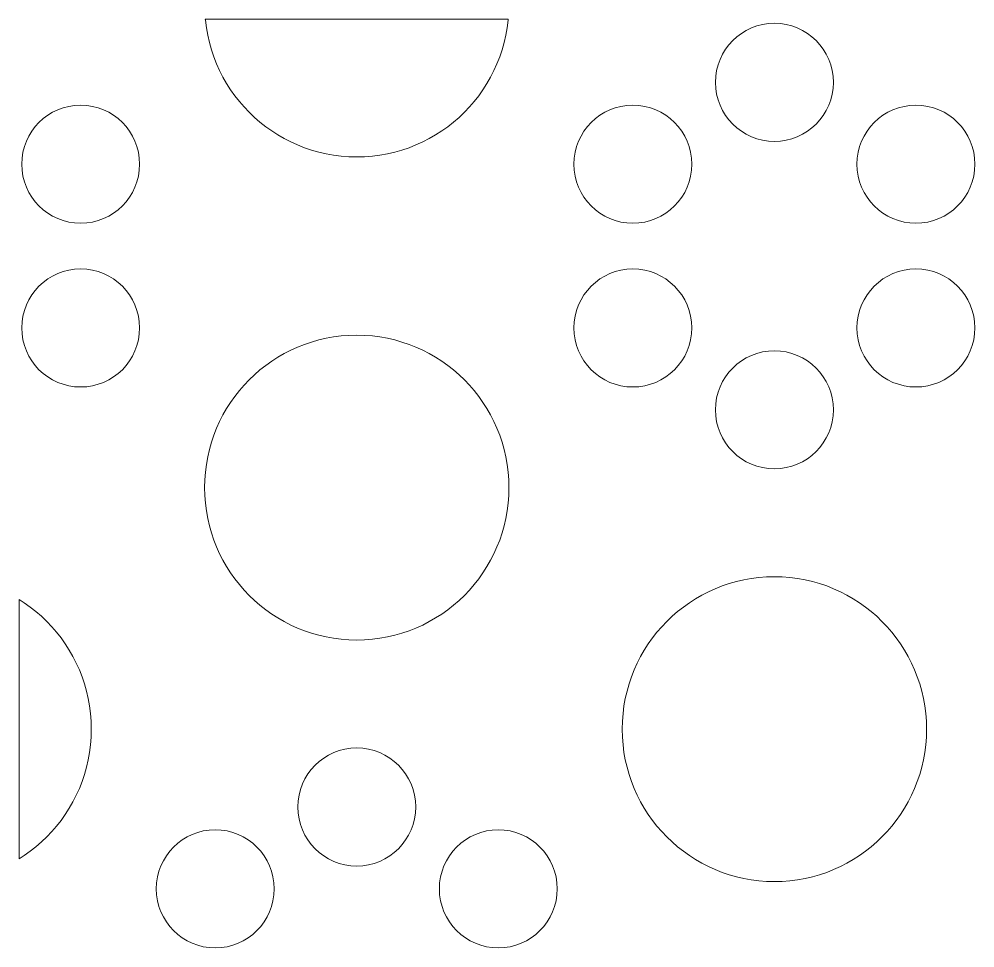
# Model space of a CAD drawing. Header units: millimetres. Extents: x -1200 to 1200, y -590 to 590.
# Drawn here: x -1200 to -905.4, y 303.7 to 590 of the extents above; entities that cross this region are included whole.
import ezdxf

# ---------------------------------------------------------------- set-up
doc = ezdxf.new("R2010")
doc.units = ezdxf.units.MM
doc.header["$MEASUREMENT"] = 0
doc.layers.add('Layer 1', color=7, linetype='Continuous')

msp = doc.modelspace()

# ---------------------------------------------------------------- linework, layer by layer
at = {"layer": 'Layer 1', "color": 250, "lineweight": 20}
for points, knots in [([(-1142.6484, 589.9734), (-1142.6484, 589.9734), (-1049.2668, 589.9734), (-1049.2668, 589.9734), (-1049.2668, 589.9734), (-1049.2904, 589.6617), (-1049.2904, 589.6617), (-1049.2904, 589.6617), (-1049.5896, 587.3118), (-1049.5896, 587.3118), (-1049.5896, 587.3118), (-1050.0044, 584.9982), (-1050.0044, 584.9982), (-1050.0044, 584.9982), (-1050.5253, 582.7281), (-1050.5253, 582.7281), (-1050.5253, 582.7281), (-1051.1571, 580.5015), (-1051.1571, 580.5015), (-1051.1571, 580.5015), (-1051.8951, 578.3232), (-1051.8951, 578.3232), (-1051.8951, 578.3232), (-1052.7344, 576.1907), (-1052.7344, 576.1907), (-1052.7344, 576.1907), (-1053.6724, 574.1113), (-1053.6724, 574.1113), (-1053.6724, 574.1113), (-1054.7093, 572.0875), (-1054.7093, 572.0875), (-1054.7093, 572.0875), (-1055.8357, 570.1193), (-1055.8357, 570.1193), (-1055.8357, 570.1193), (-1057.0583, 568.2139), (-1057.0583, 568.2139), (-1057.0583, 568.2139), (-1058.3655, 566.3712), (-1058.3655, 566.3712), (-1058.3655, 566.3712), (-1059.7593, 564.5961), (-1059.7593, 564.5961), (-1059.7593, 564.5961), (-1061.2352, 562.8911), (-1061.2352, 562.8911), (-1061.2352, 562.8911), (-1062.7883, 561.2561), (-1062.7883, 561.2561), (-1062.7883, 561.2561), (-1064.421, 559.6985), (-1064.421, 559.6985), (-1064.421, 559.6985), (-1066.1236, 558.2229), (-1066.1236, 558.2229), (-1066.1236, 558.2229), (-1067.8961, 556.8271), (-1067.8961, 556.8271), (-1067.8961, 556.8271), (-1069.7386, 555.5156), (-1069.7386, 555.5156), (-1069.7386, 555.5156), (-1071.6413, 554.2936), (-1071.6413, 554.2936), (-1071.6413, 554.2936), (-1073.6044, 553.1611), (-1073.6044, 553.1611), (-1073.6044, 553.1611), (-1075.6277, 552.1226), (-1075.6277, 552.1226), (-1075.6277, 552.1226), (-1077.7041, 551.1855), (-1077.7041, 551.1855), (-1077.7041, 551.1855), (-1079.8313, 550.3426), (-1079.8313, 550.3426), (-1079.8313, 550.3426), (-1082.0111, 549.606), (-1082.0111, 549.606), (-1082.0111, 549.606), (-1084.2323, 548.9757), (-1084.2323, 548.9757), (-1084.2323, 548.9757), (-1086.4969, 548.4493), (-1086.4969, 548.4493), (-1086.4969, 548.4493), (-1088.8071, 548.0364), (-1088.8071, 548.0364), (-1088.8071, 548.0364), (-1091.156, 547.737), (-1091.156, 547.737), (-1091.156, 547.737), (-1093.5387, 547.5581), (-1093.5387, 547.5581), (-1093.5387, 547.5581), (-1095.96, 547.4977), (-1095.96, 547.4977), (-1095.96, 547.4977), (-1098.3787, 547.5581), (-1098.3787, 547.5581), (-1098.3787, 547.5581), (-1100.7615, 547.737), (-1100.7615, 547.737), (-1100.7615, 547.737), (-1103.1103, 548.0364), (-1103.1103, 548.0364), (-1103.1103, 548.0364), (-1105.4184, 548.4493), (-1105.4184, 548.4493), (-1105.4184, 548.4493), (-1107.6851, 548.9757), (-1107.6851, 548.9757), (-1107.6851, 548.9757), (-1109.9063, 549.606), (-1109.9063, 549.606), (-1109.9063, 549.606), (-1112.0866, 550.3426), (-1112.0866, 550.3426), (-1112.0866, 550.3426), (-1114.2134, 551.1855), (-1114.2134, 551.1855), (-1114.2134, 551.1855), (-1116.2921, 552.1226), (-1116.2921, 552.1226), (-1116.2921, 552.1226), (-1118.3131, 553.1611), (-1118.3131, 553.1611), (-1118.3131, 553.1611), (-1120.2763, 554.2936), (-1120.2763, 554.2936), (-1120.2763, 554.2936), (-1122.1789, 555.5156), (-1122.1789, 555.5156), (-1122.1789, 555.5156), (-1124.0213, 556.8271), (-1124.0213, 556.8271), (-1124.0213, 556.8271), (-1125.794, 558.2229), (-1125.794, 558.2229), (-1125.794, 558.2229), (-1127.4965, 559.6985), (-1127.4965, 559.6985), (-1127.4965, 559.6985), (-1129.1292, 561.2561), (-1129.1292, 561.2561), (-1129.1292, 561.2561), (-1130.6822, 562.8911), (-1130.6822, 562.8911), (-1130.6822, 562.8911), (-1132.1559, 564.5961), (-1132.1559, 564.5961), (-1132.1559, 564.5961), (-1133.5521, 566.3712), (-1133.5521, 566.3712), (-1133.5521, 566.3712), (-1134.8591, 568.2139), (-1134.8591, 568.2139), (-1134.8591, 568.2139), (-1136.0819, 570.1193), (-1136.0819, 570.1193), (-1136.0819, 570.1193), (-1137.208, 572.0875), (-1137.208, 572.0875), (-1137.208, 572.0875), (-1138.245, 574.1113), (-1138.245, 574.1113), (-1138.245, 574.1113), (-1139.1856, 576.1907), (-1139.1856, 576.1907), (-1139.1856, 576.1907), (-1140.0223, 578.3232), (-1140.0223, 578.3232), (-1140.0223, 578.3232), (-1140.7604, 580.5015), (-1140.7604, 580.5015), (-1140.7604, 580.5015), (-1141.3922, 582.7281), (-1141.3922, 582.7281), (-1141.3922, 582.7281), (-1141.9132, 584.9982), (-1141.9132, 584.9982), (-1141.9132, 584.9982), (-1142.3279, 587.3118), (-1142.3279, 587.3118), (-1142.3279, 587.3118), (-1142.6245, 589.6617), (-1142.6245, 589.6617), (-1142.6245, 589.6617), (-1142.6484, 589.9734), (-1142.6484, 589.9734)], [0, 0, 0, 0, 0.01587302, 0.01587302, 0.01587302, 0.03174603, 0.03174603, 0.03174603, 0.04761905, 0.04761905, 0.04761905, 0.06349206, 0.06349206, 0.06349206, 0.07936508, 0.07936508, 0.07936508, 0.0952381, 0.0952381, 0.0952381, 0.11111111, 0.11111111, 0.11111111, 0.12698413, 0.12698413, 0.12698413, 0.14285714, 0.14285714, 0.14285714, 0.15873016, 0.15873016, 0.15873016, 0.17460317, 0.17460317, 0.17460317, 0.19047619, 0.19047619, 0.19047619, 0.20634921, 0.20634921, 0.20634921, 0.22222222, 0.22222222, 0.22222222, 0.23809524, 0.23809524, 0.23809524, 0.25396825, 0.25396825, 0.25396825, 0.26984127, 0.26984127, 0.26984127, 0.28571429, 0.28571429, 0.28571429, 0.3015873, 0.3015873, 0.3015873, 0.31746032, 0.31746032, 0.31746032, 0.33333333, 0.33333333, 0.33333333, 0.34920635, 0.34920635, 0.34920635, 0.36507937, 0.36507937, 0.36507937, 0.38095238, 0.38095238, 0.38095238, 0.3968254, 0.3968254, 0.3968254, 0.41269841, 0.41269841, 0.41269841, 0.42857143, 0.42857143, 0.42857143, 0.44444444, 0.44444444, 0.44444444, 0.46031746, 0.46031746, 0.46031746, 0.47619048, 0.47619048, 0.47619048, 0.49206349, 0.49206349, 0.49206349, 0.50793651, 0.50793651, 0.50793651, 0.52380952, 0.52380952, 0.52380952, 0.53968254, 0.53968254, 0.53968254, 0.55555556, 0.55555556, 0.55555556, 0.57142857, 0.57142857, 0.57142857, 0.58730159, 0.58730159, 0.58730159, 0.6031746, 0.6031746, 0.6031746, 0.61904762, 0.61904762, 0.61904762, 0.63492063, 0.63492063, 0.63492063, 0.65079365, 0.65079365, 0.65079365, 0.66666667, 0.66666667, 0.66666667, 0.68253968, 0.68253968, 0.68253968, 0.6984127, 0.6984127, 0.6984127, 0.71428571, 0.71428571, 0.71428571, 0.73015873, 0.73015873, 0.73015873, 0.74603175, 0.74603175, 0.74603175, 0.76190476, 0.76190476, 0.76190476, 0.77777778, 0.77777778, 0.77777778, 0.79365079, 0.79365079, 0.79365079, 0.80952381, 0.80952381, 0.80952381, 0.82539683, 0.82539683, 0.82539683, 0.84126984, 0.84126984, 0.84126984, 0.85714286, 0.85714286, 0.85714286, 0.87301587, 0.87301587, 0.87301587, 0.88888889, 0.88888889, 0.88888889, 0.9047619, 0.9047619, 0.9047619, 0.92063492, 0.92063492, 0.92063492, 0.93650794, 0.93650794, 0.93650794, 0.95238095, 0.95238095, 0.95238095, 0.96825397, 0.96825397, 0.96825397, 0.98412698, 0.98412698, 0.98412698, 1, 1, 1, 1]), ([(-985.3782, 570.4911), (-985.3782, 580.5401), (-977.2438, 588.6884), (-967.2067, 588.6884), (-957.1744, 588.6884), (-949.0352, 580.5401), (-949.0352, 570.4911), (-949.0352, 560.4447), (-957.1744, 552.2939), (-967.2067, 552.2939), (-977.2438, 552.2939), (-985.3782, 560.4447), (-985.3782, 570.4911)], [0, 0, 0, 0, 0.25, 0.25, 0.25, 0.5, 0.5, 0.5, 0.75, 0.75, 0.75, 1, 1, 1, 1]), ([(-1199.2443, 545.2591), (-1199.2443, 555.3104), (-1191.1051, 563.4609), (-1181.0728, 563.4609), (-1171.0406, 563.4609), (-1162.9013, 555.3104), (-1162.9013, 545.2591), (-1162.9013, 535.2125), (-1171.0406, 527.0668), (-1181.0728, 527.0668), (-1191.1051, 527.0668), (-1199.2443, 535.2125), (-1199.2443, 545.2591)], [0, 0, 0, 0, 0.25, 0.25, 0.25, 0.5, 0.5, 0.5, 0.75, 0.75, 0.75, 1, 1, 1, 1]), ([(-1029.0163, 545.2591), (-1029.0163, 555.3104), (-1020.8795, 563.4609), (-1010.8446, 563.4609), (-1000.8124, 563.4609), (-992.6733, 555.3104), (-992.6733, 545.2591), (-992.6733, 535.2125), (-1000.8124, 527.0668), (-1010.8446, 527.0668), (-1020.8795, 527.0668), (-1029.0163, 535.2125), (-1029.0163, 545.2591)], [0, 0, 0, 0, 0.25, 0.25, 0.25, 0.5, 0.5, 0.5, 0.75, 0.75, 0.75, 1, 1, 1, 1]), ([(-941.7401, 545.2591), (-941.7401, 555.3104), (-933.6058, 563.4609), (-923.5687, 563.4609), (-913.5364, 563.4609), (-905.3973, 555.3104), (-905.3973, 545.2591), (-905.3973, 535.2125), (-913.5364, 527.0668), (-923.5687, 527.0668), (-933.6058, 527.0668), (-941.7401, 535.2125), (-941.7401, 545.2591)], [0, 0, 0, 0, 0.25, 0.25, 0.25, 0.5, 0.5, 0.5, 0.75, 0.75, 0.75, 1, 1, 1, 1]), ([(-1199.2443, 494.802), (-1199.2443, 504.8509), (-1191.1051, 512.9991), (-1181.0728, 512.9991), (-1171.0406, 512.9991), (-1162.9013, 504.8509), (-1162.9013, 494.802), (-1162.9013, 484.7555), (-1171.0406, 476.6048), (-1181.0728, 476.6048), (-1191.1051, 476.6048), (-1199.2443, 484.7555), (-1199.2443, 494.802)], [0, 0, 0, 0, 0.25, 0.25, 0.25, 0.5, 0.5, 0.5, 0.75, 0.75, 0.75, 1, 1, 1, 1]), ([(-1029.0163, 494.802), (-1029.0163, 504.8509), (-1020.8795, 512.9991), (-1010.8446, 512.9991), (-1000.8124, 512.9991), (-992.6733, 504.8509), (-992.6733, 494.802), (-992.6733, 484.7555), (-1000.8124, 476.6048), (-1010.8446, 476.6048), (-1020.8795, 476.6048), (-1029.0163, 484.7555), (-1029.0163, 494.802)], [0, 0, 0, 0, 0.25, 0.25, 0.25, 0.5, 0.5, 0.5, 0.75, 0.75, 0.75, 1, 1, 1, 1]), ([(-941.7401, 494.802), (-941.7401, 504.8509), (-933.6058, 512.9991), (-923.5687, 512.9991), (-913.5364, 512.9991), (-905.3973, 504.8509), (-905.3973, 494.802), (-905.3973, 484.7555), (-913.5364, 476.6048), (-923.5687, 476.6048), (-933.6058, 476.6048), (-941.7401, 484.7555), (-941.7401, 494.802)], [0, 0, 0, 0, 0.25, 0.25, 0.25, 0.5, 0.5, 0.5, 0.75, 0.75, 0.75, 1, 1, 1, 1]), ([(-1142.8681, 445.5935), (-1142.8681, 445.5935), (-1142.8078, 448.0158), (-1142.8078, 448.0158), (-1142.8078, 448.0158), (-1142.6245, 450.4018), (-1142.6245, 450.4018), (-1142.6245, 450.4018), (-1142.3279, 452.7516), (-1142.3279, 452.7516), (-1142.3279, 452.7516), (-1141.9132, 455.0652), (-1141.9132, 455.0652), (-1141.9132, 455.0652), (-1141.3922, 457.3351), (-1141.3922, 457.3351), (-1141.3922, 457.3351), (-1140.7604, 459.5595), (-1140.7604, 459.5595), (-1140.7604, 459.5595), (-1140.0223, 461.7427), (-1140.0223, 461.7427), (-1140.0223, 461.7427), (-1139.1856, 463.8729), (-1139.1856, 463.8729), (-1139.1856, 463.8729), (-1138.245, 465.9497), (-1138.245, 465.9497), (-1138.245, 465.9497), (-1137.208, 467.9783), (-1137.208, 467.9783), (-1137.208, 467.9783), (-1136.0819, 469.9441), (-1136.0819, 469.9441), (-1136.0819, 469.9441), (-1134.8591, 471.8495), (-1134.8591, 471.8495), (-1134.8591, 471.8495), (-1133.5521, 473.6923), (-1133.5521, 473.6923), (-1133.5521, 473.6923), (-1132.1559, 475.4698), (-1132.1559, 475.4698), (-1132.1559, 475.4698), (-1130.6822, 477.1746), (-1130.6822, 477.1746), (-1130.6822, 477.1746), (-1129.1292, 478.8097), (-1129.1292, 478.8097), (-1129.1292, 478.8097), (-1127.4965, 480.3625), (-1127.4965, 480.3625), (-1127.4965, 480.3625), (-1125.794, 481.8406), (-1125.794, 481.8406), (-1125.794, 481.8406), (-1124.0213, 483.2388), (-1124.0213, 483.2388), (-1124.0213, 483.2388), (-1122.1789, 484.5477), (-1122.1789, 484.5477), (-1122.1789, 484.5477), (-1120.2763, 485.7722), (-1120.2763, 485.7722), (-1120.2763, 485.7722), (-1118.3131, 486.9023), (-1118.3131, 486.9023), (-1118.3131, 486.9023), (-1116.2921, 487.9384), (-1116.2921, 487.9384), (-1116.2921, 487.9384), (-1114.2134, 488.8803), (-1114.2134, 488.8803), (-1114.2134, 488.8803), (-1112.0866, 489.7184), (-1112.0866, 489.7184), (-1112.0866, 489.7184), (-1109.9063, 490.4573), (-1109.9063, 490.4573), (-1109.9063, 490.4573), (-1107.6851, 491.0901), (-1107.6851, 491.0901), (-1107.6851, 491.0901), (-1105.4184, 491.6117), (-1105.4184, 491.6117), (-1105.4184, 491.6117), (-1103.1103, 492.0271), (-1103.1103, 492.0271), (-1103.1103, 492.0271), (-1100.7615, 492.3241), (-1100.7615, 492.3241), (-1100.7615, 492.3241), (-1098.3787, 492.5077), (-1098.3787, 492.5077), (-1098.3787, 492.5077), (-1095.96, 492.5681), (-1095.96, 492.5681), (-1095.96, 492.5681), (-1093.5387, 492.5077), (-1093.5387, 492.5077), (-1093.5387, 492.5077), (-1091.156, 492.3241), (-1091.156, 492.3241), (-1091.156, 492.3241), (-1088.8071, 492.0271), (-1088.8071, 492.0271), (-1088.8071, 492.0271), (-1086.4969, 491.6117), (-1086.4969, 491.6117), (-1086.4969, 491.6117), (-1084.2323, 491.0901), (-1084.2323, 491.0901), (-1084.2323, 491.0901), (-1082.0111, 490.4573), (-1082.0111, 490.4573), (-1082.0111, 490.4573), (-1079.8313, 489.7184), (-1079.8313, 489.7184), (-1079.8313, 489.7184), (-1077.7041, 488.8803), (-1077.7041, 488.8803), (-1077.7041, 488.8803), (-1075.6277, 487.9384), (-1075.6277, 487.9384), (-1075.6277, 487.9384), (-1073.6044, 486.9023), (-1073.6044, 486.9023), (-1073.6044, 486.9023), (-1071.6413, 485.7722), (-1071.6413, 485.7722), (-1071.6413, 485.7722), (-1069.7386, 484.5477), (-1069.7386, 484.5477), (-1069.7386, 484.5477), (-1067.901, 483.2388), (-1067.901, 483.2388), (-1067.901, 483.2388), (-1066.1236, 481.8406), (-1066.1236, 481.8406), (-1066.1236, 481.8406), (-1064.421, 480.3625), (-1064.421, 480.3625), (-1064.421, 480.3625), (-1062.7883, 478.8097), (-1062.7883, 478.8097), (-1062.7883, 478.8097), (-1061.2352, 477.1746), (-1061.2352, 477.1746), (-1061.2352, 477.1746), (-1059.7593, 475.4698), (-1059.7593, 475.4698), (-1059.7593, 475.4698), (-1058.3655, 473.6923), (-1058.3655, 473.6923), (-1058.3655, 473.6923), (-1057.0583, 471.8495), (-1057.0583, 471.8495), (-1057.0583, 471.8495), (-1055.8357, 469.9416), (-1055.8357, 469.9416), (-1055.8357, 469.9416), (-1054.7093, 467.9783), (-1054.7093, 467.9783), (-1054.7093, 467.9783), (-1053.6724, 465.9546), (-1053.6724, 465.9546), (-1053.6724, 465.9546), (-1052.7344, 463.8729), (-1052.7344, 463.8729), (-1052.7344, 463.8729), (-1051.8951, 461.7427), (-1051.8951, 461.7427), (-1051.8951, 461.7427), (-1051.1571, 459.5595), (-1051.1571, 459.5595), (-1051.1571, 459.5595), (-1050.5253, 457.3351), (-1050.5253, 457.3351), (-1050.5253, 457.3351), (-1050.0044, 455.0652), (-1050.0044, 455.0652), (-1050.0044, 455.0652), (-1049.5896, 452.7516), (-1049.5896, 452.7516), (-1049.5896, 452.7516), (-1049.2904, 450.4018), (-1049.2904, 450.4018), (-1049.2904, 450.4018), (-1049.1097, 448.0158), (-1049.1097, 448.0158), (-1049.1097, 448.0158), (-1049.0494, 445.5935), (-1049.0494, 445.5935), (-1049.0494, 445.5935), (-1049.1097, 443.1664), (-1049.1097, 443.1664), (-1049.1097, 443.1664), (-1049.2904, 440.7828), (-1049.2904, 440.7828), (-1049.2904, 440.7828), (-1049.5896, 438.4305), (-1049.5896, 438.4305), (-1049.5896, 438.4305), (-1050.0044, 436.1168), (-1050.0044, 436.1168), (-1050.0044, 436.1168), (-1050.5253, 433.8491), (-1050.5253, 433.8491), (-1050.5253, 433.8491), (-1051.1571, 431.6224), (-1051.1571, 431.6224), (-1051.1571, 431.6224), (-1051.8951, 429.4443), (-1051.8951, 429.4443), (-1051.8951, 429.4443), (-1052.7344, 427.3117), (-1052.7344, 427.3117), (-1052.7344, 427.3117), (-1053.6724, 425.2324), (-1053.6724, 425.2324), (-1053.6724, 425.2324), (-1054.7093, 423.2062), (-1054.7093, 423.2062), (-1054.7093, 423.2062), (-1055.8357, 421.2404), (-1055.8357, 421.2404), (-1055.8357, 421.2404), (-1057.0583, 419.3324), (-1057.0583, 419.3324), (-1057.0583, 419.3324), (-1058.3655, 417.4898), (-1058.3655, 417.4898), (-1058.3655, 417.4898), (-1059.7593, 415.7171), (-1059.7593, 415.7171), (-1059.7593, 415.7171), (-1061.2352, 414.0122), (-1061.2352, 414.0122), (-1061.2352, 414.0122), (-1062.7883, 412.3748), (-1062.7883, 412.3748), (-1062.7883, 412.3748), (-1064.421, 410.8197), (-1064.421, 410.8197), (-1064.421, 410.8197), (-1066.1236, 409.3439), (-1066.1236, 409.3439), (-1066.1236, 409.3439), (-1067.8961, 407.9457), (-1067.8961, 407.9457), (-1067.8961, 407.9457), (-1069.7386, 406.6368), (-1069.7386, 406.6368), (-1069.7386, 406.6368), (-1071.6413, 405.4148), (-1071.6413, 405.4148), (-1071.6413, 405.4148), (-1073.6044, 404.2844), (-1073.6044, 404.2844), (-1073.6044, 404.2844), (-1075.6277, 403.2435), (-1075.6277, 403.2435), (-1075.6277, 403.2435), (-1077.7041, 402.3066), (-1077.7041, 402.3066), (-1077.7041, 402.3066), (-1079.8313, 401.4638), (-1079.8313, 401.4638), (-1079.8313, 401.4638), (-1082.0111, 400.7246), (-1082.0111, 400.7246), (-1082.0111, 400.7246), (-1084.2323, 400.0943), (-1084.2323, 400.0943), (-1084.2323, 400.0943), (-1086.4969, 399.5704), (-1086.4969, 399.5704), (-1086.4969, 399.5704), (-1088.8071, 399.1573), (-1088.8071, 399.1573), (-1088.8071, 399.1573), (-1091.156, 398.8581), (-1091.156, 398.8581), (-1091.156, 398.8581), (-1093.5387, 398.6766), (-1093.5387, 398.6766), (-1093.5387, 398.6766), (-1095.96, 398.6163), (-1095.96, 398.6163), (-1095.96, 398.6163), (-1098.3787, 398.6766), (-1098.3787, 398.6766), (-1098.3787, 398.6766), (-1100.7615, 398.8581), (-1100.7615, 398.8581), (-1100.7615, 398.8581), (-1103.1103, 399.1573), (-1103.1103, 399.1573), (-1103.1103, 399.1573), (-1105.4184, 399.5704), (-1105.4184, 399.5704), (-1105.4184, 399.5704), (-1107.6851, 400.0943), (-1107.6851, 400.0943), (-1107.6851, 400.0943), (-1109.9063, 400.7246), (-1109.9063, 400.7246), (-1109.9063, 400.7246), (-1112.0866, 401.4638), (-1112.0866, 401.4638), (-1112.0866, 401.4638), (-1114.2134, 402.3066), (-1114.2134, 402.3066), (-1114.2134, 402.3066), (-1116.2921, 403.2435), (-1116.2921, 403.2435), (-1116.2921, 403.2435), (-1118.3131, 404.2844), (-1118.3131, 404.2844), (-1118.3131, 404.2844), (-1120.2763, 405.4148), (-1120.2763, 405.4148), (-1120.2763, 405.4148), (-1122.1789, 406.6368), (-1122.1789, 406.6368), (-1122.1789, 406.6368), (-1124.0213, 407.9457), (-1124.0213, 407.9457), (-1124.0213, 407.9457), (-1125.794, 409.3439), (-1125.794, 409.3439), (-1125.794, 409.3439), (-1127.4965, 410.8197), (-1127.4965, 410.8197), (-1127.4965, 410.8197), (-1129.1292, 412.3748), (-1129.1292, 412.3748), (-1129.1292, 412.3748), (-1130.6822, 414.0122), (-1130.6822, 414.0122), (-1130.6822, 414.0122), (-1132.1559, 415.7171), (-1132.1559, 415.7171), (-1132.1559, 415.7171), (-1133.5521, 417.4898), (-1133.5521, 417.4898), (-1133.5521, 417.4898), (-1134.8591, 419.3324), (-1134.8591, 419.3324), (-1134.8591, 419.3324), (-1136.0819, 421.2404), (-1136.0819, 421.2404), (-1136.0819, 421.2404), (-1137.208, 423.2062), (-1137.208, 423.2062), (-1137.208, 423.2062), (-1138.245, 425.2324), (-1138.245, 425.2324), (-1138.245, 425.2324), (-1139.1856, 427.3117), (-1139.1856, 427.3117), (-1139.1856, 427.3117), (-1140.0223, 429.4443), (-1140.0223, 429.4443), (-1140.0223, 429.4443), (-1140.7604, 431.6224), (-1140.7604, 431.6224), (-1140.7604, 431.6224), (-1141.3922, 433.8491), (-1141.3922, 433.8491), (-1141.3922, 433.8491), (-1141.9132, 436.1168), (-1141.9132, 436.1168), (-1141.9132, 436.1168), (-1142.3279, 438.4305), (-1142.3279, 438.4305), (-1142.3279, 438.4305), (-1142.6245, 440.7828), (-1142.6245, 440.7828), (-1142.6245, 440.7828), (-1142.8078, 443.1664), (-1142.8078, 443.1664), (-1142.8078, 443.1664), (-1142.8681, 445.5935), (-1142.8681, 445.5935)], [0, 0, 0, 0, 0.0078125, 0.0078125, 0.0078125, 0.015625, 0.015625, 0.015625, 0.0234375, 0.0234375, 0.0234375, 0.03125, 0.03125, 0.03125, 0.0390625, 0.0390625, 0.0390625, 0.046875, 0.046875, 0.046875, 0.0546875, 0.0546875, 0.0546875, 0.0625, 0.0625, 0.0625, 0.0703125, 0.0703125, 0.0703125, 0.078125, 0.078125, 0.078125, 0.0859375, 0.0859375, 0.0859375, 0.09375, 0.09375, 0.09375, 0.1015625, 0.1015625, 0.1015625, 0.109375, 0.109375, 0.109375, 0.1171875, 0.1171875, 0.1171875, 0.125, 0.125, 0.125, 0.1328125, 0.1328125, 0.1328125, 0.140625, 0.140625, 0.140625, 0.1484375, 0.1484375, 0.1484375, 0.15625, 0.15625, 0.15625, 0.1640625, 0.1640625, 0.1640625, 0.171875, 0.171875, 0.171875, 0.1796875, 0.1796875, 0.1796875, 0.1875, 0.1875, 0.1875, 0.1953125, 0.1953125, 0.1953125, 0.203125, 0.203125, 0.203125, 0.2109375, 0.2109375, 0.2109375, 0.21875, 0.21875, 0.21875, 0.2265625, 0.2265625, 0.2265625, 0.234375, 0.234375, 0.234375, 0.2421875, 0.2421875, 0.2421875, 0.25, 0.25, 0.25, 0.2578125, 0.2578125, 0.2578125, 0.265625, 0.265625, 0.265625, 0.2734375, 0.2734375, 0.2734375, 0.28125, 0.28125, 0.28125, 0.2890625, 0.2890625, 0.2890625, 0.296875, 0.296875, 0.296875, 0.3046875, 0.3046875, 0.3046875, 0.3125, 0.3125, 0.3125, 0.3203125, 0.3203125, 0.3203125, 0.328125, 0.328125, 0.328125, 0.3359375, 0.3359375, 0.3359375, 0.34375, 0.34375, 0.34375, 0.3515625, 0.3515625, 0.3515625, 0.359375, 0.359375, 0.359375, 0.3671875, 0.3671875, 0.3671875, 0.375, 0.375, 0.375, 0.3828125, 0.3828125, 0.3828125, 0.390625, 0.390625, 0.390625, 0.3984375, 0.3984375, 0.3984375, 0.40625, 0.40625, 0.40625, 0.4140625, 0.4140625, 0.4140625, 0.421875, 0.421875, 0.421875, 0.4296875, 0.4296875, 0.4296875, 0.4375, 0.4375, 0.4375, 0.4453125, 0.4453125, 0.4453125, 0.453125, 0.453125, 0.453125, 0.4609375, 0.4609375, 0.4609375, 0.46875, 0.46875, 0.46875, 0.4765625, 0.4765625, 0.4765625, 0.484375, 0.484375, 0.484375, 0.4921875, 0.4921875, 0.4921875, 0.5, 0.5, 0.5, 0.5078125, 0.5078125, 0.5078125, 0.515625, 0.515625, 0.515625, 0.5234375, 0.5234375, 0.5234375, 0.53125, 0.53125, 0.53125, 0.5390625, 0.5390625, 0.5390625, 0.546875, 0.546875, 0.546875, 0.5546875, 0.5546875, 0.5546875, 0.5625, 0.5625, 0.5625, 0.5703125, 0.5703125, 0.5703125, 0.578125, 0.578125, 0.578125, 0.5859375, 0.5859375, 0.5859375, 0.59375, 0.59375, 0.59375, 0.6015625, 0.6015625, 0.6015625, 0.609375, 0.609375, 0.609375, 0.6171875, 0.6171875, 0.6171875, 0.625, 0.625, 0.625, 0.6328125, 0.6328125, 0.6328125, 0.640625, 0.640625, 0.640625, 0.6484375, 0.6484375, 0.6484375, 0.65625, 0.65625, 0.65625, 0.6640625, 0.6640625, 0.6640625, 0.671875, 0.671875, 0.671875, 0.6796875, 0.6796875, 0.6796875, 0.6875, 0.6875, 0.6875, 0.6953125, 0.6953125, 0.6953125, 0.703125, 0.703125, 0.703125, 0.7109375, 0.7109375, 0.7109375, 0.71875, 0.71875, 0.71875, 0.7265625, 0.7265625, 0.7265625, 0.734375, 0.734375, 0.734375, 0.7421875, 0.7421875, 0.7421875, 0.75, 0.75, 0.75, 0.7578125, 0.7578125, 0.7578125, 0.765625, 0.765625, 0.765625, 0.7734375, 0.7734375, 0.7734375, 0.78125, 0.78125, 0.78125, 0.7890625, 0.7890625, 0.7890625, 0.796875, 0.796875, 0.796875, 0.8046875, 0.8046875, 0.8046875, 0.8125, 0.8125, 0.8125, 0.8203125, 0.8203125, 0.8203125, 0.828125, 0.828125, 0.828125, 0.8359375, 0.8359375, 0.8359375, 0.84375, 0.84375, 0.84375, 0.8515625, 0.8515625, 0.8515625, 0.859375, 0.859375, 0.859375, 0.8671875, 0.8671875, 0.8671875, 0.875, 0.875, 0.875, 0.8828125, 0.8828125, 0.8828125, 0.890625, 0.890625, 0.890625, 0.8984375, 0.8984375, 0.8984375, 0.90625, 0.90625, 0.90625, 0.9140625, 0.9140625, 0.9140625, 0.921875, 0.921875, 0.921875, 0.9296875, 0.9296875, 0.9296875, 0.9375, 0.9375, 0.9375, 0.9453125, 0.9453125, 0.9453125, 0.953125, 0.953125, 0.953125, 0.9609375, 0.9609375, 0.9609375, 0.96875, 0.96875, 0.96875, 0.9765625, 0.9765625, 0.9765625, 0.984375, 0.984375, 0.984375, 0.9921875, 0.9921875, 0.9921875, 1, 1, 1, 1]), ([(-985.3782, 469.5723), (-985.3782, 479.6187), (-977.2438, 487.7694), (-967.2067, 487.7694), (-957.1744, 487.7694), (-949.0352, 479.6187), (-949.0352, 469.5723), (-949.0352, 459.5233), (-957.1744, 451.3751), (-967.2067, 451.3751), (-977.2438, 451.3751), (-985.3782, 459.5233), (-985.3782, 469.5723)], [0, 0, 0, 0, 0.25, 0.25, 0.25, 0.5, 0.5, 0.5, 0.75, 0.75, 0.75, 1, 1, 1, 1]), ([(-1014.1173, 371.1503), (-1014.1173, 371.1503), (-1014.0546, 373.5726), (-1014.0546, 373.5726), (-1014.0546, 373.5726), (-1013.8761, 375.9611), (-1013.8761, 375.9611), (-1013.8761, 375.9611), (-1013.5772, 378.3133), (-1013.5772, 378.3133), (-1013.5772, 378.3133), (-1013.1623, 380.6269), (-1013.1623, 380.6269), (-1013.1623, 380.6269), (-1012.6389, 382.8971), (-1012.6389, 382.8971), (-1012.6389, 382.8971), (-1012.0072, 385.1213), (-1012.0072, 385.1213), (-1012.0072, 385.1213), (-1011.2715, 387.3045), (-1011.2715, 387.3045), (-1011.2715, 387.3045), (-1010.4324, 389.4321), (-1010.4324, 389.4321), (-1010.4324, 389.4321), (-1009.4942, 391.5113), (-1009.4942, 391.5113), (-1009.4942, 391.5113), (-1008.4572, 393.5377), (-1008.4572, 393.5377), (-1008.4572, 393.5377), (-1007.3287, 395.5035), (-1007.3287, 395.5035), (-1007.3287, 395.5035), (-1006.1083, 397.4113), (-1006.1083, 397.4113), (-1006.1083, 397.4113), (-1004.8012, 399.2541), (-1004.8012, 399.2541), (-1004.8012, 399.2541), (-1003.4049, 401.0266), (-1003.4049, 401.0266), (-1003.4049, 401.0266), (-1001.9288, 402.7364), (-1001.9288, 402.7364), (-1001.9288, 402.7364), (-1000.3735, 404.369), (-1000.3735, 404.369), (-1000.3735, 404.369), (-998.7482, 405.9242), (-998.7482, 405.9242), (-998.7482, 405.9242), (-997.0406, 407.4024), (-997.0406, 407.4024), (-997.0406, 407.4024), (-995.2683, 408.7981), (-995.2683, 408.7981), (-995.2683, 408.7981), (-993.428, 410.1072), (-993.428, 410.1072), (-993.428, 410.1072), (-991.5253, 411.3291), (-991.5253, 411.3291), (-991.5253, 411.3291), (-989.5622, 412.4641), (-989.5622, 412.4641), (-989.5622, 412.4641), (-987.539, 413.4978), (-987.539, 413.4978), (-987.539, 413.4978), (-985.4626, 414.4372), (-985.4626, 414.4372), (-985.4626, 414.4372), (-983.3379, 415.2776), (-983.3379, 415.2776), (-983.3379, 415.2776), (-981.1579, 416.0192), (-981.1579, 416.0192), (-981.1579, 416.0192), (-978.9343, 416.6494), (-978.9343, 416.6494), (-978.9343, 416.6494), (-976.665, 417.1735), (-976.665, 417.1735), (-976.665, 417.1735), (-974.3572, 417.5864), (-974.3572, 417.5864), (-974.3572, 417.5864), (-972.0107, 417.886), (-972.0107, 417.886), (-972.0107, 417.886), (-969.6255, 418.067), (-969.6255, 418.067), (-969.6255, 418.067), (-967.2067, 418.1274), (-967.2067, 418.1274), (-967.2067, 418.1274), (-964.7878, 418.067), (-964.7878, 418.067), (-964.7878, 418.067), (-962.4051, 417.886), (-962.4051, 417.886), (-962.4051, 417.886), (-960.0586, 417.5864), (-960.0586, 417.5864), (-960.0586, 417.5864), (-957.7483, 417.1735), (-957.7483, 417.1735), (-957.7483, 417.1735), (-955.4815, 416.6494), (-955.4815, 416.6494), (-955.4815, 416.6494), (-953.2555, 416.0192), (-953.2555, 416.0192), (-953.2555, 416.0192), (-951.0803, 415.2776), (-951.0803, 415.2776), (-951.0803, 415.2776), (-948.9509, 414.4372), (-948.9509, 414.4372), (-948.9509, 414.4372), (-946.8744, 413.4978), (-946.8744, 413.4978), (-946.8744, 413.4978), (-944.8534, 412.4641), (-944.8534, 412.4641), (-944.8534, 412.4641), (-942.8905, 411.3291), (-942.8905, 411.3291), (-942.8905, 411.3291), (-940.9877, 410.1072), (-940.9877, 410.1072), (-940.9877, 410.1072), (-939.1453, 408.7981), (-939.1453, 408.7981), (-939.1453, 408.7981), (-937.3727, 407.4024), (-937.3727, 407.4024), (-937.3727, 407.4024), (-935.6701, 405.9242), (-935.6701, 405.9242), (-935.6701, 405.9242), (-934.0397, 404.369), (-934.0397, 404.369), (-934.0397, 404.369), (-932.4821, 402.7364), (-932.4821, 402.7364), (-932.4821, 402.7364), (-931.0085, 401.0266), (-931.0085, 401.0266), (-931.0085, 401.0266), (-929.6147, 399.2541), (-929.6147, 399.2541), (-929.6147, 399.2541), (-928.3051, 397.4113), (-928.3051, 397.4113), (-928.3051, 397.4113), (-927.0848, 395.5035), (-927.0848, 395.5035), (-927.0848, 395.5035), (-925.956, 393.5377), (-925.956, 393.5377), (-925.956, 393.5377), (-924.9215, 391.5113), (-924.9215, 391.5113), (-924.9215, 391.5113), (-923.9811, 389.4321), (-923.9811, 389.4321), (-923.9811, 389.4321), (-923.1443, 387.3045), (-923.1443, 387.3045), (-923.1443, 387.3045), (-922.4063, 385.1213), (-922.4063, 385.1213), (-922.4063, 385.1213), (-921.7743, 382.8971), (-921.7743, 382.8971), (-921.7743, 382.8971), (-921.2511, 380.6269), (-921.2511, 380.6269), (-921.2511, 380.6269), (-920.8365, 378.3133), (-920.8365, 378.3133), (-920.8365, 378.3133), (-920.5423, 375.9611), (-920.5423, 375.9611), (-920.5423, 375.9611), (-920.3588, 373.5726), (-920.3588, 373.5726), (-920.3588, 373.5726), (-920.2986, 371.1503), (-920.2986, 371.1503), (-920.2986, 371.1503), (-920.3588, 368.7282), (-920.3588, 368.7282), (-920.3588, 368.7282), (-920.5423, 366.3419), (-920.5423, 366.3419), (-920.5423, 366.3419), (-920.8365, 363.9923), (-920.8365, 363.9923), (-920.8365, 363.9923), (-921.2511, 361.6786), (-921.2511, 361.6786), (-921.2511, 361.6786), (-921.7743, 359.4086), (-921.7743, 359.4086), (-921.7743, 359.4086), (-922.4063, 357.1842), (-922.4063, 357.1842), (-922.4063, 357.1842), (-923.1443, 355.0011), (-923.1443, 355.0011), (-923.1443, 355.0011), (-923.9811, 352.8734), (-923.9811, 352.8734), (-923.9811, 352.8734), (-924.9215, 350.7893), (-924.9215, 350.7893), (-924.9215, 350.7893), (-925.956, 348.7654), (-925.956, 348.7654), (-925.956, 348.7654), (-927.0848, 346.7997), (-927.0848, 346.7997), (-927.0848, 346.7997), (-928.3051, 344.8943), (-928.3051, 344.8943), (-928.3051, 344.8943), (-929.6147, 343.0515), (-929.6147, 343.0515), (-929.6147, 343.0515), (-931.0085, 341.2741), (-931.0085, 341.2741), (-931.0085, 341.2741), (-932.4821, 339.569), (-932.4821, 339.569), (-932.4821, 339.569), (-934.0397, 337.9364), (-934.0397, 337.9364), (-934.0397, 337.9364), (-935.6701, 336.3813), (-935.6701, 336.3813), (-935.6701, 336.3813), (-937.3727, 334.9034), (-937.3727, 334.9034), (-937.3727, 334.9034), (-939.1453, 333.505), (-939.1453, 333.505), (-939.1453, 333.505), (-940.9877, 332.1961), (-940.9877, 332.1961), (-940.9877, 332.1961), (-942.8905, 330.9717), (-942.8905, 330.9717), (-942.8905, 330.9717), (-944.8534, 329.8414), (-944.8534, 329.8414), (-944.8534, 329.8414), (-946.8744, 328.8054), (-946.8744, 328.8054), (-946.8744, 328.8054), (-948.9509, 327.8635), (-948.9509, 327.8635), (-948.9509, 327.8635), (-951.0803, 327.0255), (-951.0803, 327.0255), (-951.0803, 327.0255), (-953.2555, 326.2866), (-953.2555, 326.2866), (-953.2555, 326.2866), (-955.4815, 325.6538), (-955.4815, 325.6538), (-955.4815, 325.6538), (-957.7483, 325.1322), (-957.7483, 325.1322), (-957.7483, 325.1322), (-960.0586, 324.7191), (-960.0586, 324.7191), (-960.0586, 324.7191), (-962.4051, 324.4198), (-962.4051, 324.4198), (-962.4051, 324.4198), (-964.7878, 324.2361), (-964.7878, 324.2361), (-964.7878, 324.2361), (-967.2067, 324.1757), (-967.2067, 324.1757), (-967.2067, 324.1757), (-969.6255, 324.2361), (-969.6255, 324.2361), (-969.6255, 324.2361), (-972.0107, 324.4198), (-972.0107, 324.4198), (-972.0107, 324.4198), (-974.3572, 324.7191), (-974.3572, 324.7191), (-974.3572, 324.7191), (-976.6675, 325.1322), (-976.6675, 325.1322), (-976.6675, 325.1322), (-978.9343, 325.6538), (-978.9343, 325.6538), (-978.9343, 325.6538), (-981.1579, 326.2866), (-981.1579, 326.2866), (-981.1579, 326.2866), (-983.3332, 327.0255), (-983.3332, 327.0255), (-983.3332, 327.0255), (-985.4626, 327.8635), (-985.4626, 327.8635), (-985.4626, 327.8635), (-987.539, 328.8054), (-987.539, 328.8054), (-987.539, 328.8054), (-989.5622, 329.8414), (-989.5622, 329.8414), (-989.5622, 329.8414), (-991.5253, 330.9717), (-991.5253, 330.9717), (-991.5253, 330.9717), (-993.428, 332.1961), (-993.428, 332.1961), (-993.428, 332.1961), (-995.2683, 333.505), (-995.2683, 333.505), (-995.2683, 333.505), (-997.0406, 334.9034), (-997.0406, 334.9034), (-997.0406, 334.9034), (-998.7482, 336.3813), (-998.7482, 336.3813), (-998.7482, 336.3813), (-1000.3735, 337.9364), (-1000.3735, 337.9364), (-1000.3735, 337.9364), (-1001.9288, 339.569), (-1001.9288, 339.569), (-1001.9288, 339.569), (-1003.4049, 341.2741), (-1003.4049, 341.2741), (-1003.4049, 341.2741), (-1004.8012, 343.0515), (-1004.8012, 343.0515), (-1004.8012, 343.0515), (-1006.1083, 344.8943), (-1006.1083, 344.8943), (-1006.1083, 344.8943), (-1007.3287, 346.7997), (-1007.3287, 346.7997), (-1007.3287, 346.7997), (-1008.4572, 348.7654), (-1008.4572, 348.7654), (-1008.4572, 348.7654), (-1009.4942, 350.7893), (-1009.4942, 350.7893), (-1009.4942, 350.7893), (-1010.4324, 352.8734), (-1010.4324, 352.8734), (-1010.4324, 352.8734), (-1011.2715, 355.0011), (-1011.2715, 355.0011), (-1011.2715, 355.0011), (-1012.0072, 357.1794), (-1012.0072, 357.1794), (-1012.0072, 357.1794), (-1012.6389, 359.4086), (-1012.6389, 359.4086), (-1012.6389, 359.4086), (-1013.1623, 361.6786), (-1013.1623, 361.6786), (-1013.1623, 361.6786), (-1013.5772, 363.9923), (-1013.5772, 363.9923), (-1013.5772, 363.9923), (-1013.8761, 366.3419), (-1013.8761, 366.3419), (-1013.8761, 366.3419), (-1014.0546, 368.7282), (-1014.0546, 368.7282), (-1014.0546, 368.7282), (-1014.1173, 371.1503), (-1014.1173, 371.1503)], [0, 0, 0, 0, 0.0078125, 0.0078125, 0.0078125, 0.015625, 0.015625, 0.015625, 0.0234375, 0.0234375, 0.0234375, 0.03125, 0.03125, 0.03125, 0.0390625, 0.0390625, 0.0390625, 0.046875, 0.046875, 0.046875, 0.0546875, 0.0546875, 0.0546875, 0.0625, 0.0625, 0.0625, 0.0703125, 0.0703125, 0.0703125, 0.078125, 0.078125, 0.078125, 0.0859375, 0.0859375, 0.0859375, 0.09375, 0.09375, 0.09375, 0.1015625, 0.1015625, 0.1015625, 0.109375, 0.109375, 0.109375, 0.1171875, 0.1171875, 0.1171875, 0.125, 0.125, 0.125, 0.1328125, 0.1328125, 0.1328125, 0.140625, 0.140625, 0.140625, 0.1484375, 0.1484375, 0.1484375, 0.15625, 0.15625, 0.15625, 0.1640625, 0.1640625, 0.1640625, 0.171875, 0.171875, 0.171875, 0.1796875, 0.1796875, 0.1796875, 0.1875, 0.1875, 0.1875, 0.1953125, 0.1953125, 0.1953125, 0.203125, 0.203125, 0.203125, 0.2109375, 0.2109375, 0.2109375, 0.21875, 0.21875, 0.21875, 0.2265625, 0.2265625, 0.2265625, 0.234375, 0.234375, 0.234375, 0.2421875, 0.2421875, 0.2421875, 0.25, 0.25, 0.25, 0.2578125, 0.2578125, 0.2578125, 0.265625, 0.265625, 0.265625, 0.2734375, 0.2734375, 0.2734375, 0.28125, 0.28125, 0.28125, 0.2890625, 0.2890625, 0.2890625, 0.296875, 0.296875, 0.296875, 0.3046875, 0.3046875, 0.3046875, 0.3125, 0.3125, 0.3125, 0.3203125, 0.3203125, 0.3203125, 0.328125, 0.328125, 0.328125, 0.3359375, 0.3359375, 0.3359375, 0.34375, 0.34375, 0.34375, 0.3515625, 0.3515625, 0.3515625, 0.359375, 0.359375, 0.359375, 0.3671875, 0.3671875, 0.3671875, 0.375, 0.375, 0.375, 0.3828125, 0.3828125, 0.3828125, 0.390625, 0.390625, 0.390625, 0.3984375, 0.3984375, 0.3984375, 0.40625, 0.40625, 0.40625, 0.4140625, 0.4140625, 0.4140625, 0.421875, 0.421875, 0.421875, 0.4296875, 0.4296875, 0.4296875, 0.4375, 0.4375, 0.4375, 0.4453125, 0.4453125, 0.4453125, 0.453125, 0.453125, 0.453125, 0.4609375, 0.4609375, 0.4609375, 0.46875, 0.46875, 0.46875, 0.4765625, 0.4765625, 0.4765625, 0.484375, 0.484375, 0.484375, 0.4921875, 0.4921875, 0.4921875, 0.5, 0.5, 0.5, 0.5078125, 0.5078125, 0.5078125, 0.515625, 0.515625, 0.515625, 0.5234375, 0.5234375, 0.5234375, 0.53125, 0.53125, 0.53125, 0.5390625, 0.5390625, 0.5390625, 0.546875, 0.546875, 0.546875, 0.5546875, 0.5546875, 0.5546875, 0.5625, 0.5625, 0.5625, 0.5703125, 0.5703125, 0.5703125, 0.578125, 0.578125, 0.578125, 0.5859375, 0.5859375, 0.5859375, 0.59375, 0.59375, 0.59375, 0.6015625, 0.6015625, 0.6015625, 0.609375, 0.609375, 0.609375, 0.6171875, 0.6171875, 0.6171875, 0.625, 0.625, 0.625, 0.6328125, 0.6328125, 0.6328125, 0.640625, 0.640625, 0.640625, 0.6484375, 0.6484375, 0.6484375, 0.65625, 0.65625, 0.65625, 0.6640625, 0.6640625, 0.6640625, 0.671875, 0.671875, 0.671875, 0.6796875, 0.6796875, 0.6796875, 0.6875, 0.6875, 0.6875, 0.6953125, 0.6953125, 0.6953125, 0.703125, 0.703125, 0.703125, 0.7109375, 0.7109375, 0.7109375, 0.71875, 0.71875, 0.71875, 0.7265625, 0.7265625, 0.7265625, 0.734375, 0.734375, 0.734375, 0.7421875, 0.7421875, 0.7421875, 0.75, 0.75, 0.75, 0.7578125, 0.7578125, 0.7578125, 0.765625, 0.765625, 0.765625, 0.7734375, 0.7734375, 0.7734375, 0.78125, 0.78125, 0.78125, 0.7890625, 0.7890625, 0.7890625, 0.796875, 0.796875, 0.796875, 0.8046875, 0.8046875, 0.8046875, 0.8125, 0.8125, 0.8125, 0.8203125, 0.8203125, 0.8203125, 0.828125, 0.828125, 0.828125, 0.8359375, 0.8359375, 0.8359375, 0.84375, 0.84375, 0.84375, 0.8515625, 0.8515625, 0.8515625, 0.859375, 0.859375, 0.859375, 0.8671875, 0.8671875, 0.8671875, 0.875, 0.875, 0.875, 0.8828125, 0.8828125, 0.8828125, 0.890625, 0.890625, 0.890625, 0.8984375, 0.8984375, 0.8984375, 0.90625, 0.90625, 0.90625, 0.9140625, 0.9140625, 0.9140625, 0.921875, 0.921875, 0.921875, 0.9296875, 0.9296875, 0.9296875, 0.9375, 0.9375, 0.9375, 0.9453125, 0.9453125, 0.9453125, 0.953125, 0.953125, 0.953125, 0.9609375, 0.9609375, 0.9609375, 0.96875, 0.96875, 0.96875, 0.9765625, 0.9765625, 0.9765625, 0.984375, 0.984375, 0.984375, 0.9921875, 0.9921875, 0.9921875, 1, 1, 1, 1]), ([(-1200.05, 331.1918), (-1200.05, 331.1918), (-1200.05, 411.1094), (-1200.05, 411.1094), (-1200.05, 411.1094), (-1198.4894, 410.1072), (-1198.4894, 410.1072), (-1198.4894, 410.1072), (-1196.6494, 408.7981), (-1196.6494, 408.7981), (-1196.6494, 408.7981), (-1194.877, 407.4024), (-1194.877, 407.4024), (-1194.877, 407.4024), (-1193.1717, 405.9242), (-1193.1717, 405.9242), (-1193.1717, 405.9242), (-1191.5416, 404.369), (-1191.5416, 404.369), (-1191.5416, 404.369), (-1189.9861, 402.7364), (-1189.9861, 402.7364), (-1189.9861, 402.7364), (-1188.5101, 401.0266), (-1188.5101, 401.0266), (-1188.5101, 401.0266), (-1187.1188, 399.2541), (-1187.1188, 399.2541), (-1187.1188, 399.2541), (-1185.8092, 397.4113), (-1185.8092, 397.4113), (-1185.8092, 397.4113), (-1184.5887, 395.5035), (-1184.5887, 395.5035), (-1184.5887, 395.5035), (-1183.4603, 393.5377), (-1183.4603, 393.5377), (-1183.4603, 393.5377), (-1182.4257, 391.5113), (-1182.4257, 391.5113), (-1182.4257, 391.5113), (-1181.4853, 389.4321), (-1181.4853, 389.4321), (-1181.4853, 389.4321), (-1180.6459, 387.3045), (-1180.6459, 387.3045), (-1180.6459, 387.3045), (-1179.9105, 385.1213), (-1179.9105, 385.1213), (-1179.9105, 385.1213), (-1179.2785, 382.8971), (-1179.2785, 382.8971), (-1179.2785, 382.8971), (-1178.7553, 380.6269), (-1178.7553, 380.6269), (-1178.7553, 380.6269), (-1178.3403, 378.3133), (-1178.3403, 378.3133), (-1178.3403, 378.3133), (-1178.0439, 375.9611), (-1178.0439, 375.9611), (-1178.0439, 375.9611), (-1177.863, 373.5726), (-1177.863, 373.5726), (-1177.863, 373.5726), (-1177.8001, 371.1503), (-1177.8001, 371.1503), (-1177.8001, 371.1503), (-1177.863, 368.7282), (-1177.863, 368.7282), (-1177.863, 368.7282), (-1178.0439, 366.3419), (-1178.0439, 366.3419), (-1178.0439, 366.3419), (-1178.3403, 363.9923), (-1178.3403, 363.9923), (-1178.3403, 363.9923), (-1178.7553, 361.6786), (-1178.7553, 361.6786), (-1178.7553, 361.6786), (-1179.2785, 359.4086), (-1179.2785, 359.4086), (-1179.2785, 359.4086), (-1179.9105, 357.1842), (-1179.9105, 357.1842), (-1179.9105, 357.1842), (-1180.6459, 355.0011), (-1180.6459, 355.0011), (-1180.6459, 355.0011), (-1181.4853, 352.8734), (-1181.4853, 352.8734), (-1181.4853, 352.8734), (-1182.4257, 350.7893), (-1182.4257, 350.7893), (-1182.4257, 350.7893), (-1183.4603, 348.7654), (-1183.4603, 348.7654), (-1183.4603, 348.7654), (-1184.5887, 346.7997), (-1184.5887, 346.7997), (-1184.5887, 346.7997), (-1185.8092, 344.8943), (-1185.8092, 344.8943), (-1185.8092, 344.8943), (-1187.1188, 343.0515), (-1187.1188, 343.0515), (-1187.1188, 343.0515), (-1188.5101, 341.2741), (-1188.5101, 341.2741), (-1188.5101, 341.2741), (-1189.9861, 339.569), (-1189.9861, 339.569), (-1189.9861, 339.569), (-1191.5416, 337.9364), (-1191.5416, 337.9364), (-1191.5416, 337.9364), (-1193.1742, 336.3813), (-1193.1742, 336.3813), (-1193.1742, 336.3813), (-1194.877, 334.9034), (-1194.877, 334.9034), (-1194.877, 334.9034), (-1196.6494, 333.505), (-1196.6494, 333.505), (-1196.6494, 333.505), (-1198.4894, 332.1961), (-1198.4894, 332.1961), (-1198.4894, 332.1961), (-1200.05, 331.1918), (-1200.05, 331.1918)], [0, 0, 0, 0, 0.02325581, 0.02325581, 0.02325581, 0.04651163, 0.04651163, 0.04651163, 0.06976744, 0.06976744, 0.06976744, 0.09302326, 0.09302326, 0.09302326, 0.11627907, 0.11627907, 0.11627907, 0.13953488, 0.13953488, 0.13953488, 0.1627907, 0.1627907, 0.1627907, 0.18604651, 0.18604651, 0.18604651, 0.20930233, 0.20930233, 0.20930233, 0.23255814, 0.23255814, 0.23255814, 0.25581395, 0.25581395, 0.25581395, 0.27906977, 0.27906977, 0.27906977, 0.30232558, 0.30232558, 0.30232558, 0.3255814, 0.3255814, 0.3255814, 0.34883721, 0.34883721, 0.34883721, 0.37209302, 0.37209302, 0.37209302, 0.39534884, 0.39534884, 0.39534884, 0.41860465, 0.41860465, 0.41860465, 0.44186047, 0.44186047, 0.44186047, 0.46511628, 0.46511628, 0.46511628, 0.48837209, 0.48837209, 0.48837209, 0.51162791, 0.51162791, 0.51162791, 0.53488372, 0.53488372, 0.53488372, 0.55813953, 0.55813953, 0.55813953, 0.58139535, 0.58139535, 0.58139535, 0.60465116, 0.60465116, 0.60465116, 0.62790698, 0.62790698, 0.62790698, 0.65116279, 0.65116279, 0.65116279, 0.6744186, 0.6744186, 0.6744186, 0.69767442, 0.69767442, 0.69767442, 0.72093023, 0.72093023, 0.72093023, 0.74418605, 0.74418605, 0.74418605, 0.76744186, 0.76744186, 0.76744186, 0.79069767, 0.79069767, 0.79069767, 0.81395349, 0.81395349, 0.81395349, 0.8372093, 0.8372093, 0.8372093, 0.86046512, 0.86046512, 0.86046512, 0.88372093, 0.88372093, 0.88372093, 0.90697674, 0.90697674, 0.90697674, 0.93023256, 0.93023256, 0.93023256, 0.95348837, 0.95348837, 0.95348837, 0.97674419, 0.97674419, 0.97674419, 1, 1, 1, 1]), ([(-1114.1314, 347.1715), (-1114.1314, 357.2205), (-1105.9946, 365.3687), (-1095.96, 365.3687), (-1085.9253, 365.3687), (-1077.7885, 357.2205), (-1077.7885, 347.1715), (-1077.7885, 337.1252), (-1085.9253, 328.9745), (-1095.96, 328.9745), (-1105.9946, 328.9745), (-1114.1314, 337.1252), (-1114.1314, 347.1715)], [0, 0, 0, 0, 0.25, 0.25, 0.25, 0.5, 0.5, 0.5, 0.75, 0.75, 0.75, 1, 1, 1, 1]), ([(-1157.7671, 321.9419), (-1157.7671, 331.9884), (-1149.6327, 340.1391), (-1139.5956, 340.1391), (-1129.5634, 340.1391), (-1121.424, 331.9884), (-1121.424, 321.9419), (-1121.424, 311.8953), (-1129.5634, 303.7446), (-1139.5956, 303.7446), (-1149.6327, 303.7446), (-1157.7671, 311.8953), (-1157.7671, 321.9419)], [0, 0, 0, 0, 0.25, 0.25, 0.25, 0.5, 0.5, 0.5, 0.75, 0.75, 0.75, 1, 1, 1, 1]), ([(-1070.4934, 321.9419), (-1070.4934, 331.9884), (-1062.3541, 340.1391), (-1052.322, 340.1391), (-1042.2897, 340.1391), (-1034.1503, 331.9884), (-1034.1503, 321.9419), (-1034.1503, 311.8953), (-1042.2897, 303.7446), (-1052.322, 303.7446), (-1062.3541, 303.7446), (-1070.4934, 311.8953), (-1070.4934, 321.9419)], [0, 0, 0, 0, 0.25, 0.25, 0.25, 0.5, 0.5, 0.5, 0.75, 0.75, 0.75, 1, 1, 1, 1])]:
    msp.add_open_spline(points, degree=3, knots=knots, dxfattribs=at)

doc.saveas('drawing.dxf')
